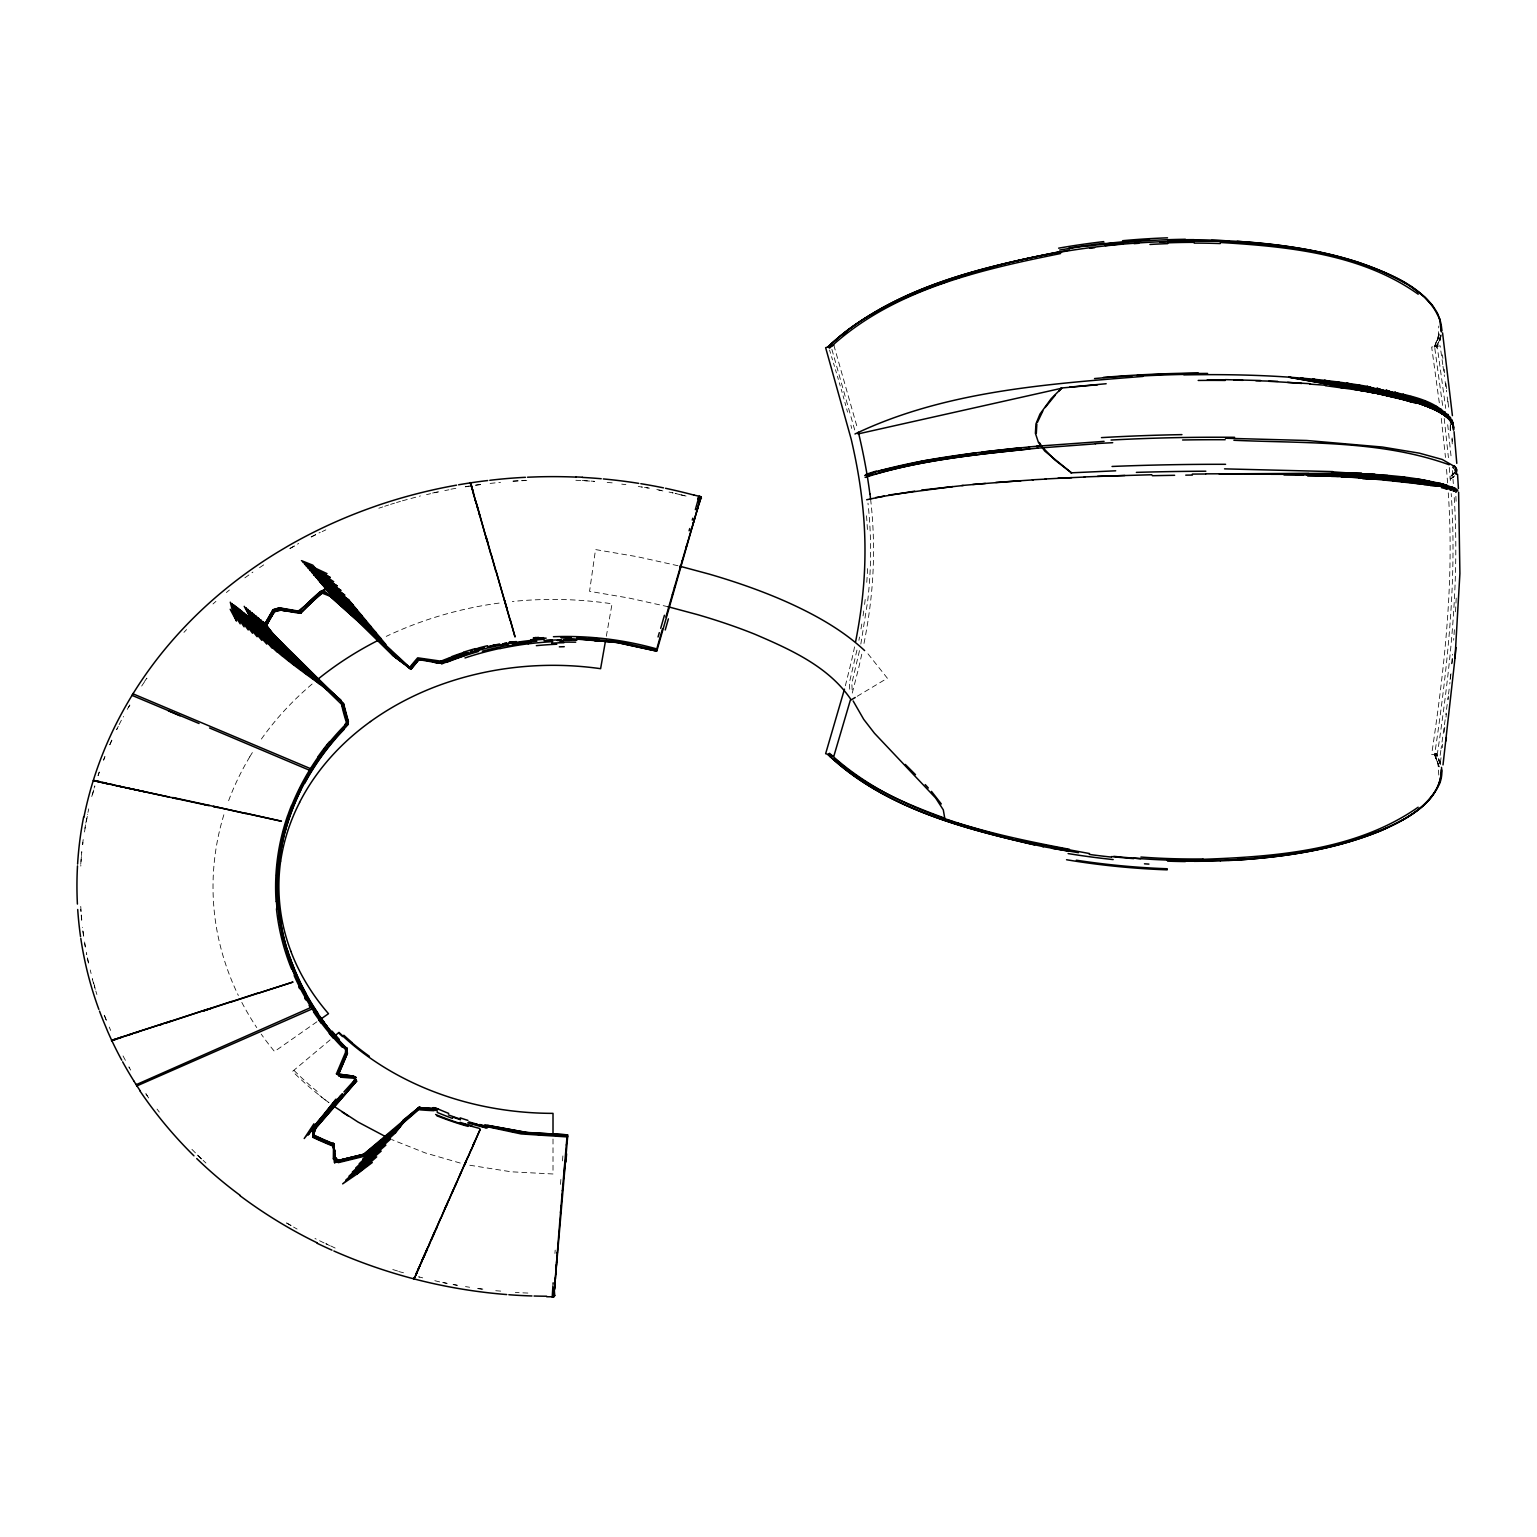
<?xml version="1.0" encoding="UTF-8"?>
<svg xmlns="http://www.w3.org/2000/svg" width="1537" height="1537" viewBox="0 0 1537 1537"><rect width="100%" height="100%" fill="white"/><g stroke="black" fill="none" stroke-linecap="round" stroke-linejoin="round"><path stroke-width="0.75" stroke-dasharray="5 3.75" d="M1450.236 425.442L1450.217 432.32L1450.448 426.037M1456.211 598.085L1455.52 612.129M1438.805 775.071L1437.883 762.928L1434.617 754.763C1447.431 668.403 1457.21 580.967 1451.197 493.588M80.731 864.274L81.768 851.69A353.664 353.664 0 0 0 80.808 866.08M1454.405 629.69L1453.637 640.218M554.934 1253.481L555.184 1250.119M560.448 1184.393L560.947 1178.668M562.465 1160.915L562.984 1154.767M1451.62 663.869L1452.465 654.262M1450.601 674.647L1449.891 681.832M1452.138 663.484L1452.676 658.355M1447.988 699.758L1448.373 696.203M1446.01 717.145L1446.413 713.725M1450.986 673.725L1449.775 683.965M864.601 604.444L864.985 601.198A445.038 445.038 89.4 0 0 865.331 597.931M1442.244 747.674L1442.628 744.331M1449.16 689.076L1447.854 699.316M1444.799 727.27L1443.954 733.937M1441.014 757.722L1440.15 764.523M82.556 844.505L83.248 839.125A353.664 353.664 0 0 0 82.748 844.524M1447.201 704.426L1445.837 714.667M1445.145 719.777L1441.091 748.73M863.756 610.957L862.833 617.49M1440.861 750.44L1440.131 755.532L1431.658 754.34C1444.646 667.404 1454.482 579.353 1448.161 491.379M1440.63 763.274L1437.172 755.109C1450.025 669.69 1459.823 583.176 1454.156 496.682M861.815 624.003L860.72 630.516M1439.093 333.702L1434.367 347.151L1436.096 348.111L1441.072 334.72M84.881 828.405L85.515 824.85M606.327 636.241L612.053 603.81A399.044 399.044 0 0 0 578.949 600.275A400.734 400.734 0 0 0 512.321 601.505M858.914 640.314L859.529 637.048M85.822 823.063L87.59 814.187M864.005 643.427L864.985 638.278A548.671 548.671 0 0 0 867.675 622.85A519.372 519.372 0 0 0 869.193 612.552A493.012 493.012 0 0 0 870.518 602.235A447.747 447.747 0 0 0 870.595 499.122M860.835 644.08L867.636 601.486A462.406 462.406 89.3 0 0 868.962 588.383A436.527 436.508 89.2 0 0 870.538 558.892L870.614 549.055A443.252 443.232 89.3 0 0 867.982 503.156M856.935 650.093L849.365 682.793L849.827 690.881M1439.093 334.509L1437.422 340.83L1439.016 334.951M859.49 650.631L851.825 683.427L852.247 691.516M87.955 812.401L88.743 808.865M1440.957 335.373L1437.422 345.71L1435.673 344.768L1438.286 338.198L1434.367 347.151L1435.673 344.768M845.35 685.771L851.229 662.063A658.105 658.105 0 0 0 854.572 646.846M852.266 693.072L858.376 669.133A701.506 701.506 0 0 0 861.873 653.705M91.759 796.512L94.718 786.003M1441.187 335.931L1437.191 346.248L1445.721 408.362M1440.361 338.102L1436.096 348.111M97.984 775.551L99.156 772.093M103.498 760.047L104.823 756.627M109.723 744.734L111.951 739.681M1442.609 405.441L1434.578 346.632L1438.382 336.276L1438.766 326.055M118.291 726.329L116.639 729.633A384.346 384.346 0 0 1 118.445 726.386M119.098 724.657L121.634 719.719A384.346 384.346 0 0 1 123.556 716.511M129.723 705.06L126.956 709.902A384.346 384.346 0 0 1 129.896 705.137M144.67 681.275L146.803 678.163M1455.155 471.648L1449.583 477.238L1450.678 478.872L1453.925 476.662M1454.636 472.877L1449.583 477.238L1454.252 473.723M330.09 1039.896L292.568 1071.366A310.724 310.724 0 0 0 307.419 1085.353A309.052 309.052 0 0 0 312.607 1089.829L323.327 1098.494A324.864 324.864 0 0 0 328.86 1102.682M244.863 577.854L252.913 572.071M316.929 1021.778L274.527 1051.481A281.463 281.463 0 0 1 261.213 1034.132M1450.678 478.872L1454.943 475.663L1452.446 477.776L1453.368 477.066L1452.254 475.433M857.223 696.28L887.349 678.201L867.905 653.744M289.917 548.421L298.678 543.483M1434.386 754.264L1439.016 766.387L1434.386 754.264L1436.115 753.303L1440.938 765.964L1436.115 753.303L1440.361 763.332M1437.383 755.608L1435.654 756.569L1439.112 766.925M311.166 536.855L320.234 532.34M322.155 531.61L325.825 529.862M378.832 508.228L382.732 506.922M384.692 506.269L388.611 505.001M390.571 504.367L394.529 503.156M396.508 502.541L400.465 501.369M402.444 500.793L420.446 495.932M426.537 494.626L430.591 493.684M432.569 493.031L438.66 491.686M434.644 492.762L438.698 491.859M444.808 490.591L448.9 489.784M450.917 489.208L457.065 488.074M465.288 486.691L469.419 486.019M465.308 486.864L469.438 486.192M1434.578 346.632L1437.191 346.248M475.625 485.289L481.83 484.424M475.605 485.096L481.811 484.251M490.13 483.406L500.543 482.311M513.051 481.062L525.596 480.293M513.051 481.254L529.785 480.293M575.856 480.274L594.685 481.369L582.158 480.389M527.883 1293.059L515.318 1292.502M500.735 1291.118L492.397 1290.446M607.192 482.464L613.474 482.945M621.736 484.117L625.886 484.655M477.892 1288.448L484.097 1289.274M477.873 1288.64L482.003 1289.178M1434.617 754.763L1437.172 755.109M465.5 1286.603L469.63 1287.237M638.278 486.46L642.389 487.133L638.316 486.288M644.503 487.306L650.67 488.382L646.501 487.825M453.184 1284.452L457.277 1285.182M453.146 1284.625L457.238 1285.355M656.818 489.534L662.947 490.764M658.797 490.111L662.87 490.937M442.963 1282.434L447.036 1283.28M442.925 1282.607L446.998 1283.453M469.803 1165.238L511.091 1171.79L553.013 1173.98L553.013 1138.994M434.817 1280.705L440.888 1282.204M669.037 492.051L673.11 492.954L668.979 492.224M679.181 494.376L675.127 493.415L687.173 496.509M460.255 1163.067L425.192 1152.904L391.666 1139.551M677.971 565.731L637.548 556.759L595.53 549.574L589.555 591.322L629.382 598.124L667.846 606.673M681.198 494.837L687.25 496.355M422.694 1277.862L418.679 1276.844L422.656 1278.035M398.659 1271.522L404.673 1273.078M392.78 1269.543L398.717 1271.349M335.143 1248.044L325.998 1243.644M325.902 1243.798L329.59 1245.527M324.057 1242.933L314.951 1238.476M293.567 1227.064L297.083 1229.043M286.593 1223.068L291.819 1226.084M286.689 1222.933L291.915 1225.95M203.115 1160.358L205.939 1163.029M197.37 1155.094L201.558 1159.148M145.823 1093.844L149.051 1098.494A388.361 388.361 0 0 1 146.015 1093.748M130.741 1070.117L128.877 1066.889A388.361 388.361 0 0 0 130.914 1070.04M104.209 1015.246L106.226 1020.357M95.832 991.058L96.908 994.535M831.882 349.36L855.033 431.109M833.842 345.191L857.127 427.113M829.577 350.052L830.556 353.337M831.536 356.603L832.535 359.869M833.515 363.135L834.495 366.402M835.475 369.668L836.435 372.934M837.415 376.2L838.376 379.466M94.257 985.832L95.294 989.328M839.317 382.732L840.278 385.998M841.219 389.264L842.142 392.531M843.064 395.797L843.986 399.063M92.278 978.819L93.738 984.083M844.889 402.329L845.792 405.595M846.676 408.861L847.54 412.127M850.902 425.192L851.709 428.439M88.377 962.95L86.533 954.074M84.631 943.391L85.227 946.946M1442.782 364.557L1440.131 345.844L1431.658 347.035L1439.362 403.155M1443.012 366.267L1444.434 376.488M1445.145 381.599L1446.528 391.839M82.806 930.865L83.517 936.244M1447.201 396.949L1448.507 407.171M1440.15 336.853L1440.611 340.445M1442.417 354.836L1442.878 358.428M1444.204 369.207L1444.646 372.819M1444.223 418.506L1448.43 457.68M1441.283 418.448L1445.491 457.469M1445.933 383.597L1446.759 390.782M1447.72 424.712L1451.178 457.43M1447.988 401.58L1448.373 405.172M1452.138 437.891L1452.484 441.311M1451.831 438.89L1452.465 445.884M81.595 920.106L80.75 909.308M1449.295 467.479L1450.332 480.524M1452.331 470.514L1453.33 483.598M1446.548 469.342L1447.585 482.906M1450.256 423.136L1450.601 428.592M1455.885 496.278L1456.211 503.291M867.56 568.613A445.038 445.038 89.4 0 1 866.561 584.905M867.406 529.516A431.686 431.666 89.4 0 0 866.81 519.737A444.808 444.789 89.2 0 0 866.292 513.224M317.198 1091.462A307.285 299.696 45.2 0 1 293.778 1070.175M328.899 1102.625A320.964 317.102 46.8 0 1 319.754 1095.612M499.102 603.08A400.734 400.734 0 0 0 479.429 606.231A391.839 391.839 0 0 0 453.607 611.995L447.248 613.705A379.408 379.408 0 0 0 409.995 626.097A369.898 369.898 0 0 0 392.089 633.667A361.387 361.387 0 0 0 386.248 636.376M312.107 684.042A307.842 307.842 0 0 0 277.505 718.355A293.144 293.144 0 0 0 269.916 727.635A282.155 282.155 0 0 0 259.33 741.987M249.743 756.838A282.155 282.155 0 0 1 252.836 751.843M249.762 756.857A266.535 266.535 0 0 0 231.549 793.169A254.201 254.201 0 0 0 227.457 803.928M223.864 814.783A254.201 254.201 0 0 0 220.771 825.753A244.46 244.46 0 0 0 216.294 926.696A248.014 248.014 0 0 0 224.248 959.837A254.566 254.566 0 0 0 232.049 981.413A260.099 260.099 0 0 0 236.698 991.999A266.727 266.727 0 0 0 238.35 995.476M241.828 1002.412A266.727 266.727 0 0 0 250.435 1017.686A281.463 281.463 0 0 0 256.756 1027.619M290.013 548.555A490.822 490.822 0 0 1 295.258 545.577M311.262 537.009A490.822 490.822 0 0 1 316.699 534.28M259.542 567.672A468.612 468.612 0 0 1 264.498 564.348M226.362 592.533A455.144 455.144 0 0 1 229.416 590.035M212.99 603.964A441.446 441.446 0 0 1 215.929 601.39M183.94 632.379A423.232 423.232 0 0 1 186.573 629.574M141.692 686.04A400.677 400.677 0 0 1 146.956 678.259M98.176 775.609A369.245 369.245 0 0 1 99.329 772.15M103.671 760.104A369.245 369.245 0 0 1 104.996 756.684M109.895 744.792A369.245 369.245 0 0 1 112.124 739.739M84.497 831.997A353.664 353.664 0 0 1 85.707 824.869M86.36 821.315A353.664 353.664 0 0 1 87.782 814.207M92.451 794.802A353.664 353.664 0 0 1 94.948 786.06M94.967 987.522A354.298 354.298 0 0 1 92.489 978.781M91.106 973.497A354.298 354.298 0 0 1 90.222 969.981M88.57 962.911A354.298 354.298 0 0 1 86.379 952.268M85.419 946.926A354.298 354.298 0 0 1 84.535 941.566M83.728 936.206A354.298 354.298 0 0 1 82.556 927.272M81.788 920.087A354.298 354.298 0 0 1 80.712 905.696M110.702 1030.462A369.034 369.034 0 0 1 109.242 1027.081M106.418 1020.299A369.034 369.034 0 0 1 104.401 1015.188M125.4 1060.319A388.361 388.361 0 0 1 122.768 1055.419M201.731 1158.994A416.834 416.834 0 0 1 190.722 1148.12M159.329 1112.077A416.834 416.834 0 0 1 157.024 1109.08"/><path stroke-width="1.5" d="M1441.418 770.075C1440.592 801.738 1407.412 818.625 1382.243 830.134C1336.441 849.192 1286.738 856.724 1237.516 860.028M402.867 1120.435L419.832 1106.717L363.769 1154.249L337.929 1160.589L335.45 1158.706L333.51 1143.336L333.356 1158.84L338.332 1162.644L364.365 1156.266L419.659 1108.811M1458.613 492.128L1459.9 573.57L1455.02 658.028L1455.942 647.48M1441.379 331.954L1439.554 318.639M333.164 1148.005L333.51 1143.336L335.45 1158.706M553.032 1284.336L553.147 1282.799M552.917 1285.797L552.225 1296.901L554.742 1295.48L554.357 1291.061M555.779 1272.502L554.454 1289.793M554.626 1287.449L554.723 1286.335M554.761 1285.931L554.991 1282.934M555.241 1279.61L555.376 1277.823M555.664 1274L556.778 1259.629M556.26 1266.411L556.432 1264.221M556.509 1263.126L557.355 1252.155M554.55 1288.582L554.646 1287.314M557.297 1253.078L557.95 1244.797M554.473 1289.428L553.685 1296.921M557.777 1246.795L559.718 1222.626M558.699 1235.248L558.949 1232.194M559.679 1223.106L560.832 1208.947M560.525 1212.827L561.139 1205.373M561.101 1205.68L562.062 1194.287M562.042 1194.518L562.369 1190.483M562.35 1190.675L566.308 1144.911M567.095 1136.016L566.308 1144.95M340.753 1095.439L313.836 1127.101L313.029 1136.631L315.508 1128.408L356.507 1081.203L353.702 1076.131L336.449 1073.825L345.46 1052.538L345.633 1049.521L342.943 1046.774M1455.136 656.933L1443.012 764.907M419.774 1107.966L366.459 1154.94L334.566 1162.721L334.259 1154.71M1446.394 737.606L1445.952 740.93M1036.841 424.078L1036.303 433.434M113.738 1039.953L111.452 1040.664L114.449 1039.723M313.029 1134.46L313.721 1130.425M605.501 640.891L600.602 668.691A338.082 338.082 0 0 0 509.554 668.134L504.232 668.864A330.839 330.839 0 0 0 483.233 672.63A326.747 326.747 0 0 0 472.877 675.012A316.68 316.68 0 0 0 432.858 687.711A303.673 303.673 0 0 0 418.564 693.783A291.703 291.703 0 0 0 395.797 705.368A281.213 281.213 0 0 0 387.113 710.497A274.72 274.72 0 0 0 378.678 715.896A268.898 268.898 0 0 0 370.494 721.545M695.339 509.669L699.047 496.489L700.853 496.835L700.315 499.679L698.509 499.333L701.391 498.084L699.008 496.451L697.971 497.988M414.49 1277.401L413.914 1279.284L414.567 1277.266M414.26 1277.9L413.991 1278.515M93.603 780.412L94.18 780.527M844.466 689.152L825.638 753.687L833.842 756.185L850.422 699.911M656.491 650.017L654.743 649.421L656.491 650.017L662.447 629.017M570.15 638.604L615.761 642.274L656.683 651.112L657.24 649.075C623.58 639.526 588.402 635.396 553.435 636.721M576.971 637.74L619.142 641.774L657.067 650.151L698.49 505.212L700.103 496.509L693.994 495.048M665.905 616.99L672.438 594.3M674.416 587.441L680.334 567.115M672.361 594.512L674.493 587.153M680.199 567.576L682.159 560.909M699.642 501.638L700.853 496.835M686.174 547.23L686.943 544.578M681.986 561.447L693.61 522.004M699.047 503.675C701.391 500.966 699.047 494.338 700.968 497.181L699.95 499.89L698.24 499.237M689.095 530.803L689.767 528.517M694.59 518.68L692.822 524.674M696.664 511.744L698.067 506.999M697.721 508.132L694.167 520.14M697.971 507.344L699.181 503.233M692.265 520.082L692.822 518.161M285.978 825.023L286.939 821.815A219.119 211.837 -79.4 0 1 290.282 812.304M1037.36 422.464L1042.874 410.917M338.428 1074.536L347.42 1053.325L346.651 1047.562L347.343 1053.46L338.428 1074.536L336.449 1073.825L341.56 1077.264L353.587 1078.225L356.507 1081.203L353.164 1076.092L338.563 1074.152L341.08 1077.226M313.529 1134.287L316.065 1127.697L356.526 1081.164L353.702 1076.131M418.045 659.392A217.678 204.402 -85.8 0 0 410.706 668.403C379.562 644.579 357.103 608.095 321.099 591.13A361.387 347.804 67.7 0 0 305.921 605.098L297.832 611.438L278.946 607.96L273.106 609.766L264.479 624.579L286.9 648.48L343.596 703.792L348.38 721.621L343.885 728.692M699.201 499.698L698.663 500.889M423.712 1256.574L422.099 1260.263M428.189 1246.411L420.638 1263.548M423.674 1256.69L425.422 1252.713M426.268 1250.791L429.457 1244.298M434.529 1232.021L428.42 1246.622M423.943 1256.805L424.788 1254.903L418.717 1267.929M425.691 1252.847L427.478 1248.793L425.653 1252.943M433.684 1234.691L431.474 1239.706M429.13 1244.259L440.581 1218.284M433.645 1234.768L437.123 1226.891M418.141 1269.235L421.676 1261.954M435.97 1229.504L445.884 1206.276M418.775 1267.794L416.239 1273.539M419.601 1266.661L420.254 1265.201M440.831 1218.457L453.127 1189.965M417.872 1270.58L418.467 1269.216M446.172 1206.411L447.555 1203.26M444.539 1209.331L448.727 1199.878M418.41 1269.351L418.986 1268.044M416.162 1273.673L417.93 1270.446M448.996 1199.994L456.182 1183.067M417.43 1271.599L415.662 1275.537L416.104 1274.557M451.897 1193.461L467.651 1157.323M454.933 1186.622L460.966 1172.308M416.892 1272.809L415.336 1276.286M459.621 1176.055L465.942 1161.146M466.211 1161.28L464.539 1165.046L471.129 1149.561M467.92 1157.457L474.683 1141.588M471.398 1149.676L480.197 1129.33M472.896 1145.603L480.197 1129.349M415.067 1276.152L414.836 1277.401M414.759 1276.824L414.356 1278.457M348.399 721.679L346.248 726.271A255.603 245.132 -76.8 0 0 333.452 740.315M345.844 1048.311L346.997 1052.634L338.524 1072.115L339.35 1076.265M263.922 625.617L264.479 624.579L266.343 625.559A267.938 239.119 57.7 0 1 274.892 610.765L279.388 609.958L301.041 612.725L280.868 610.17L274.258 611.803L272.472 610.669M302.751 784.254L305.267 779.586M235.372 606.25L252.568 633.263L240.617 617.394L233.566 604.809L244.095 626.827L235.084 613.071L230.281 602.177L232.548 611.092L240.195 623.849L231.876 603.445L237.774 615.165L248.225 629.959L235.372 606.25L277.563 640.064L265.171 623.542L273.106 609.766L279.696 607.883L299.523 611.265L301.041 612.725M554.031 1296.728L554.742 1295.48L552.186 1296.844M306.574 777.261L307.9 774.936A233.221 225.074 -78.9 0 1 309.244 772.65A238.254 238.254 0 0 0 307.9 774.936M345.056 724.484L346.382 722.275A151.894 125.169 70.6 0 1 341.521 704.234L300.426 664.445M275.719 637.913L266.324 625.328A268.072 239.638 58 0 1 274.335 611.726L274.912 610.785L273.125 609.651M313.971 1123.758L304.211 1138.533L336.123 1099.147L308.188 1134.978C320.926 1113.288 343.961 1100.031 355.95 1077.571L355.374 1077.014M1045.16 407.536L1055.054 395.374M411.263 668.864L325.21 589.036L323.865 590.631L355.815 619.219L392.55 655.242L410.917 669.306L419.236 659.181L441.33 663.062M419.236 659.181L410.917 669.306L409.591 667.577A219.119 205.881 -85.7 0 1 417.68 657.817L440.523 661.102M402.387 1122.49L418.871 1107.485M395.547 1132.788L405.672 1119.858L359.197 1163.759L395.547 1132.788L352.3 1172.135L385.864 1145.123L345.787 1180.089L376.699 1156.881L357.199 1173.884L342.655 1183.874L381.214 1151.079L348.995 1176.17L390.648 1139.032L355.7 1168.005L400.542 1126.39L362.79 1159.398L385.729 1138.341L357.199 1173.884L372.3 1162.51M94.641 780.93L93.392 780.662M327.208 744.504L329.61 741.545M313.798 1128.427L316.584 1125.007M324.922 1114.728L327.688 1111.309M343.904 1091.942L354.97 1079.742L356.526 1081.164M304.403 609.382A358.621 345.076 68.1 0 1 320.599 594.262L323.865 590.631M1059.089 390.955L1061.548 388.285L1051.174 398.679L1039.953 414.106L1035.957 423.905L1035.4 433.3L1038.397 442.31L1044.757 451.071L1071.596 472.935L1054.728 459.851L1042.067 446.844M1060.607 253.528C979.376 269.859 891.883 290.032 829.538 348.111L828.078 346.766C893.247 286.362 984.814 266.093 1069.618 250.031M828.078 346.766C890.711 288.322 978.627 267.976 1060.28 251.588M1455.789 492.378L1457.768 490.322L1453.253 491.148L1456.826 489.438L1449.987 489.957L1455.52 488.555C1416.288 474.299 1373.194 475.01 1332.022 471.801M294.931 611.169L300.541 613.244L304.384 609.344M828.577 346.786C845.619 329.398 866.541 315.988 888.655 306.017M384.096 1139.724L387.286 1136.573M401.714 1122.413L404.923 1119.263L401.637 1122.298M136.659 1086.006L313.586 1008.31L312.837 1006.62L136.255 1084.661M1034.747 844.985C961.835 827.963 883.813 807.617 828.116 754.648L829.557 753.303C894.342 813.188 985.217 833.323 1069.445 849.308M829.903 756.569L831.344 755.224M393.414 1129.887L366.209 1153.826M333.644 1036.899L339.005 1032.403A249.859 249.859 0 0 0 342.982 1036.149L344.326 1037.379A251.05 251.05 0 0 0 351.204 1043.431A259.753 259.753 0 0 0 362.79 1052.691L364.288 1053.806A264.402 264.402 0 0 0 368.822 1057.11C422.156 1094.94 487.94 1113.345 553.013 1113.364L553.013 1134.344M381.618 1139.916L363.885 1154.21L337.929 1160.589L333.356 1158.84M843.39 334.547L846.58 332.011M1418.171 807.213C1356.076 850.633 1276.459 856.609 1202.991 859.317M320.791 1019.089L328.495 1013.69A224.479 224.479 0 0 1 322.501 1006.466A216.851 216.851 0 0 1 314.163 995.304A210.838 210.838 0 0 1 309.071 987.638A204.459 204.459 0 0 1 302.136 975.861A199.81 199.81 0 0 1 298.005 967.849A194.93 194.93 0 0 1 294.239 959.703A192.356 192.356 0 0 1 290.896 951.441M132.701 693.687L311.166 768.923L310.455 770.633L209.57 727.981M274.278 611.688L280.08 609.882L298.658 613.148L303.096 610.4M855.206 697.491L851.191 699.892C828.923 666.616 790.402 649.479 754.84 634.224A517.662 517.662 0 0 0 745.599 630.612A560.179 560.179 0 0 0 736.204 627.134A602.466 602.466 0 0 0 726.636 623.791A642.793 642.793 0 0 0 716.972 620.583A685.867 685.867 0 0 0 697.375 614.589L667.846 606.673M854.975 433.991C944.179 391.339 1045.679 384.135 1142.913 376.411M320.58 594.223L323.615 592.552M299.561 984.199L301.021 985.813A233.355 233.355 0 0 0 303.923 991.384M887.041 306.17C994.593 254.623 1116.323 236.66 1234.807 241.905C1284.836 245.055 1335.346 252.51 1381.974 271.646C1407.008 283.115 1440.457 299.292 1441.84 330.782M410.571 668.288L396.008 657.759L377.391 639.354M445.922 660.122L438.564 662.37M450.764 658.528L448.381 658.797M865.139 477.411C920.874 459.236 979.876 454.241 1037.878 448.112M941.067 283.692L946.869 281.674M954.688 278.985L960.683 277.044M128.301 1034.939L130.145 1034.343M132.067 1033.709L171.26 1021.01M118.157 1038.224L132.297 1033.959M136.409 1032.614L138.599 1031.923M159.041 1025.294L161.981 1024.334M164.997 1023.354L206.995 1009.444M211.011 1008.464L203.211 1011L258.754 992.729M118.003 1038.263L231.722 1001.452M115.909 1038.935L122.095 1037.264M115.102 1039.512L119.425 1038.128M231.837 1001.74L293.01 982.047L258.85 993.036M116.159 1039.185L113.507 1039.723L115.16 1039.185M115.256 1039.473L112.22 1040.434M364.192 1154.46L334.739 1161.3M964.66 275.738L970.788 273.874M833.842 345.191L825.638 347.689L851.229 439.313A658.105 658.105 0 0 1 854.572 454.529A579.776 579.776 0 0 1 857.512 469.746A524.77 524.77 0 0 1 859.221 479.871A495.221 495.221 0 0 1 860.72 489.996A469.688 469.688 0 0 1 862.564 505.173A444.789 444.789 0 0 1 863.909 520.351A429.38 429.38 0 0 1 864.87 540.582A423.809 423.809 0 0 1 864.947 555.741A429.38 429.38 0 0 1 864.236 575.972A444.789 444.789 0 0 1 863.064 591.13A479.909 479.909 0 0 1 859.99 616.433A524.77 524.77 0 0 1 857.492 631.63A579.776 579.776 0 0 1 855.59 641.774M470.399 651.265L472.647 650.593M874.995 474.088C925.447 459.832 977.839 454.241 1029.828 448.842M875.533 471.859C923.199 458.506 972.594 452.915 1021.682 447.651M137.004 1086.217L136.486 1084.45M878.299 471.052L923.372 460.908L976.187 452.819M475.433 648.998L479.429 647.903M478.218 649.363L481.888 648.383M866.657 499.756L884.371 496.086M857.973 433.934L1061.548 388.285M437.776 662.581L441.638 661.717M875.687 497.604L914.669 491.168M500.025 645.194L504.078 644.406A343.27 304.192 -49.8 0 1 512.224 642.869M888.809 495.029L952.709 486.576M509.227 642.101L511.552 641.717M513.973 641.909L509.323 642.677A319.907 319.907 0 0 1 513.973 641.909L516.298 641.563M1363.53 478.199L1420.515 479.621L1373.521 478.948L1425.106 480.351L1383.089 479.736L1429.448 481.119L1392.215 480.581L1433.521 481.888L1400.86 481.465L1440.841 483.463L1416.614 483.367L1444.05 484.289L1423.704 484.386L1446.97 485.116L1430.198 485.423L1451.889 486.806L1441.399 487.632L1446.029 488.785L1453.868 487.671C1405.337 482.695 1356.479 475.567 1307.372 475.509L1360.091 475.721M1089.944 248.322L1094.575 247.707M921.585 490.092L963.257 485.5M981.97 452.089L1029.636 446.883M1060.857 388.054L1097.495 384.769M1069.81 387.074L1106.16 383.731M961.759 485.519L985.428 483.463M1028.541 446.979L1041.759 445.788M972.767 484.462L1020.991 480.697M1036.649 446.23L1104.085 441.35M1036.822 448.208L1095.593 443.828M1134.095 243.653L1138.744 243.288M995.765 482.464L1033.383 479.851M544.175 639.296C508.67 641.659 473.511 649.671 440.658 663.331L418.832 659.642M470.764 484.347L470.207 482.541L470.975 485.096M1032.422 479.794L1045.967 479.083M1237.727 858.683L1241.896 858.434M1045.102 478.987L1071.75 477.661M1228.985 860.509C1280.628 857.684 1332.867 850.364 1381.014 830.652C1406.701 819.067 1441.13 801.872 1441.379 769.384M1057.975 478.257L1084.872 477.027M1070.886 472.839L1115.689 470.802M1159.647 242.097L1166.583 241.77M421.868 659.411L417.276 659.623L422.541 659.104M527.537 477.219L538.065 476.835A551.687 551.687 0 0 1 575.991 477.104M1084.238 476.931L1124.892 475.49M1220.397 860.874L1228.755 860.509M1097.552 476.336L1151.866 474.741M1211.732 861.123L1220.186 860.874M1446.029 488.785L1455.52 488.555M1211.579 861.143L1194.153 861.335M1183.99 374.894C1245.201 373.798 1306.738 376.027 1367.161 386.383C1394.155 394.509 1442.398 395.182 1453.464 426.325L1447.758 414.337L1453.464 426.325M1203.913 859.971L1182.28 859.932M1308.928 473.53L1205.719 473.838M1192.309 474.088L1205.7 473.992M1245.431 473.934L1361.782 473.415L1219.072 473.819M1315.538 474.318L1343.838 474.203M1207.217 379.946L1225.162 380.023M1316.633 474.722L1345.298 474.702M605.962 640.583L606.961 640.583M447.997 659.7L448.977 658.451M297.39 979.434L298.389 979.434M337.66 1039.492L338.659 1039.492M472.339 1123.528L521.101 1133.922L567.595 1136.938L567.595 1134.844L528.171 1132.673L487.671 1125.468M1271.118 474.299L1375.192 474.472L1245.181 474.107L1251.618 474.184M1307.199 475.125L1381.609 475.048L1307.545 474.702M1224.547 468.862L1332.848 471.609M567.595 1134.844L525.52 1132.346L484.827 1124.757M1295.614 474.645L1283.664 474.587L1387.834 475.625L1307.391 475.202M1374.462 475.778L1386.451 475.817M546.692 1296.748L553.013 1296.786L554.55 1288.102L567.71 1136.016L528.632 1133.826L487.095 1126.41M1194.134 240.041C1249.504 240.252 1305.432 245.613 1358.42 262.385C1389.563 273.682 1427.969 287.285 1440.342 321.233M1225.45 438.237L1306.681 440.485L1382.359 447.036L1419.381 453.165L1442.244 459.467L1455.27 466.941L1456.942 469.88L1456.135 474.299L1456.288 468.189M1409.006 482.387L1437.326 482.676M1233.884 440.274C1305.643 443.482 1380.745 440.12 1449.199 464.77M1307.372 475.509L1399.631 476.873L1331.234 476.316L1338.4 476.432M1368.353 478.833L1362.416 478.391L1415.654 478.91L1341.455 477.066L1405.202 477.527L1342.224 476.681M1359.208 477.776L1366.297 477.873L1359.246 477.853M1225.335 379.639L1260.571 380.523M1234.038 380.139L1242.837 380.331M1362.416 478.391L1376.46 478.737M1211.732 240.252L1229.004 240.867M1386.566 480.063L1396.153 480.351M1166.948 860.163C1227.026 862.103 1287.852 858.126 1346.009 842.161C1380.629 831.017 1422.359 818.472 1439.727 783.39A80.846 49.011 -6.6 0 0 1441.86 771.401L1441.514 767.347M1424.184 481.83L1431.331 482.061M1401.667 481.715L1406.432 481.869M1255.883 380.753L1277.65 381.349M577.297 638.758L618.393 642.677L656.683 651.112M1220.34 242.481C1288.16 246.535 1361.206 253.739 1418.209 294.201M1221.223 241.789L1227.871 242.097M576.01 476.931L582.331 477.219M1268.755 381.291L1310.465 383.731M1237.208 241.328C1294.961 245.593 1354.673 254.162 1405.759 283.154M1287.583 382.386L1301.82 383.443M538.43 1134.709L542.234 1134.998M1247.621 243.307L1251.925 243.691M594.819 638.7L598.623 639.046M1309.793 384.116L1326.085 385.268M596.414 639.181L598.911 639.43A331.896 331.896 0 0 0 588.882 638.585M1325.278 385.672L1375.538 392.435M523.252 1133.096L527.037 1133.576M1405.318 477.949L1408.814 478.391M1340.149 387.439L1345.547 388.169M1089.541 853.554L1014.17 839.721L945.005 819.663L943.295 809.865L935.687 798.03L874.457 733.245L863.717 719.354L853.15 700.968M1078.417 852.689L1042.778 846.58M1354.347 389.437L1365.605 391.282M511.936 1131.443L515.702 1132.039M1069.137 851.267L1051.519 848.232M1063.777 849.077L1068.1 849.807M1359.726 390.36L1380.476 394.068M1367.815 391.647L1374.251 392.838M1360.879 390.34L1372.522 392.607M1377.19 393.51L1405.971 400.312M1376.326 393.241L1392.291 396.661L1378.555 393.722M432.934 1108.849L436.873 1109.618M1043.373 846.695C967.503 829.846 886.157 809.48 828.116 754.648M470.514 482.695L470.514 483.559M1364.818 390.801L1373.982 392.761M93.546 780.7L94.718 780.642M93.968 780.796L98.714 781.507M94.564 780.604L96.062 780.93M246.054 813.304L281.463 821.219L213.489 806.31M98.868 781.545L100.001 781.776L96.754 781.084M95.121 781.046L98.656 781.795M97.772 781.603L99.79 782.045M204.767 804.735L99.943 782.083M209.109 805.369L245.978 813.611M213.432 806.598L217.889 807.559M1390.908 396.527L1395.538 397.526L1386.259 395.336M102.422 782.314L103.863 782.621M103.997 782.64L105.534 782.967M172.701 797.511L209.147 805.369M204.709 804.735L209.09 805.676M98.81 781.833L103.786 782.909M105.323 783.236L112.585 784.504M169.032 797.031L112.393 784.773M172.624 797.799L176.39 798.625M105.477 783.274L107.09 783.62M116.62 785.676L123.421 787.155M125.88 787.693L130.914 788.788M133.642 789.365L139.425 790.633M142.403 791.267L145.439 791.92M679.7 566.173L709.133 574.089A738.317 738.317 0 0 1 724.734 578.796A708.884 708.884 0 0 1 735.089 582.139A659.104 659.104 0 0 1 745.368 585.635A627.576 627.576 0 0 1 755.551 589.305A559.699 559.699 0 0 1 770.594 595.107L775.532 597.125A475.817 475.817 0 0 1 790.076 603.445C816.839 615.722 842.968 630.381 864.62 650.574M1380.38 393.664L1394.059 397.122M433.127 1107.601L437.488 1108.734A330.666 287.746 63.2 0 0 448.708 1113.403M1397.863 398.025L1401.417 398.967M1414.981 402.041L1346.566 383.116L1414.981 402.041L1357.075 384.692L1419.65 403.578C1431.619 408.304 1446.086 412.55 1452.849 424.462L1444.453 411.589L1451.869 422.579L1440.457 408.9L1450.544 420.735L1435.769 406.268L1448.872 418.909L1430.428 403.712L1446.855 417.084L1424.453 401.234L1444.53 415.297L1417.882 398.813L1441.86 413.53L1410.716 396.508L1438.901 411.801L1403.012 394.279L1435.635 410.091L1394.789 392.146L1432.061 408.419L1386.047 390.11L1428.2 406.767L1376.845 388.189L1424.069 405.153L1367.161 386.383L1419.65 403.578M1388.122 395.316L1406.028 400.273M1404.107 399.889L1410.851 401.772L1394.827 396.853M1403.185 399.447L1406.586 400.427M654.147 649.286L657.067 650.151M1408.276 400.907L1411.504 401.906M957.282 823.217L962.988 825.042M1413.099 402.406L1416.153 403.424M947.964 820.066L953.536 821.968M434.03 1107.639L438.391 1109.138M944.602 818.145C905.427 803.793 865.715 786.944 834.572 758.433M433.934 1109.752L437.565 1111.059M1406.509 399.87L1413.156 402.291M342.713 606.193L332.28 597.067L321.829 592.994A358.505 345.249 67.5 0 0 303 610.304M199.041 723.504L132.393 695.512M699.911 499.775L698.221 499.006L701.391 498.084L700.353 499.602L699.412 496.374M387.324 1137.553L358.006 1122.029L332.588 1105.41A325.594 322.405 48 0 0 334.509 1106.736M313.606 1134.575L313.836 1127.101M327.035 573.647L302.962 562.369L330.282 577.585L301.463 560.64L312.779 565.155L362.156 623.234L396.508 657.298M1410.025 285.824L1424.568 297.083L1432.695 306.055M313.567 574.569L348.88 600.064L385.96 644.675L326.766 589.689L375.912 632.61L322.098 584.329L366.363 621.14L313.567 574.569L353.03 605.078L311.627 572.321L344.845 595.203L307.938 568.075L337.256 586.039L304.537 564.194L317.429 570.65L333.702 581.716L306.209 566.096L340.983 590.535L309.744 570.15L348.88 600.064M392.531 655.223L409.591 667.577M335.143 696.511L340.388 700.469L324.345 686.098M346.421 719.796L347.496 723.389L340.695 700.065C306.036 672.149 265.267 650.093 241.405 611.092L261.866 640.353L246.785 622.216L237.274 607.787L243.634 619.738L257.102 636.721L239.292 609.401L250.108 624.81L266.823 644.118L243.614 612.86L271.972 648.038M132.316 695.051L133.123 693.398M293.164 659.123L299.561 664.099M288.495 655.511L295.066 661.121M273.913 644.176L276.718 646.366M268.898 633.916L271.972 636.376M244.229 606.327L250.838 618.662L268.86 639.469L294.528 665.156L256.141 622.908L249.782 610.9L258.927 625.136L281.79 649.536L313.317 679.392L264.787 629.824L255.968 615.991L267.841 632.283L295.892 660.526L333.606 694.724L274.239 637.394L262.769 621.563L265.171 623.542M347.938 610.746L356.642 618.354M347.669 610.266L356.584 618.277M326.862 593.282L356.392 619.776M340.695 700.065L300.849 664.368L270.992 634.8L258.178 617.797L267.841 632.283L319.927 684.388L286.362 653.11L261.809 627.442L251.78 612.533L258.927 625.136L300.618 669.767L273.048 642.716L253.432 620.737L245.997 607.787L250.838 618.662L282.885 656.318L260.925 633.263L245.92 614.704L257.179 630.343L277.332 652.111L248.322 616.644L264.825 636.318L288.61 660.66L253.432 620.737L247.86 609.305L256.141 622.908L277.352 646.078L306.881 674.512L261.809 627.442L253.836 614.224L264.787 629.824L291.069 656.76L326.689 689.498L270.992 634.8L260.425 619.661L274.239 637.394L305.921 668.307L232.548 611.092L236.525 621.044L230.185 609.228M332.28 597.067L342.809 606.673M348.092 611.476L368.88 630.689M410.917 669.306L399.101 658.432L409.245 668.019M829.942 344.768L831.383 346.113M296.314 661.582L293.067 658.22L299.677 664.733M291.569 657.894L294.912 661.083M293.74 658.009L285.402 649.959L264.479 624.579M300.541 613.244L299.523 611.265A358.524 345.21 67.8 0 1 319.734 592.129L325.21 589.036L321.137 593.743A362.425 348.784 67.9 0 0 308.803 604.963A351.877 338.697 67.5 0 0 301.041 612.725M281.674 645.29L288.207 651.669M1454.213 465.826L1455.366 466.941M368.918 630.977L359.639 621.351M1452.696 467.171L1453.925 468.401M905.274 764.427L915.495 774.667M292.318 660.641L297.237 665.54M270.512 631.476L343.596 703.792M338.294 1160.512L335.373 1157.457L337.602 1160.877M275.623 642.043L278.869 645.559M925.216 784.6L928.348 788.001M270.646 638.912L273.644 642.332M931.46 791.382L941.297 803.966M393.376 654.608L396.008 657.759M262.769 621.563L277.563 640.064M269.743 630.65L275.507 637.893M1039.281 442.445L1041.145 445.384M304.922 993.229L305.94 995.073M1436.73 312.261L1438.286 315.431M297.832 611.438L298.658 613.148M293.567 967.465L294.95 970.827A228.879 219.311 -82.9 0 0 304.403 990.596A238.658 228.014 -84.3 0 0 317.698 1012.825M334.067 1148.043L332.165 1143.297L334.029 1149.292L334.566 1162.721M291.108 961.048L292.395 964.448M289.744 959.472L290.685 962.047A227.822 227.822 0 0 0 291.646 964.64M1454.771 469.63L1455.193 470.802M333.106 1145.449L335.143 1151.482M1450.313 417.142L1453.714 428.227L1452.119 419.985L1453.579 430.129L1453.137 422.848M470.898 483.752L471.187 485.788M471.225 484.866L471.648 486.307M510.38 620.122L515.049 636.971L495.99 570.861M510.092 620.199L491.206 554.357M471.475 485.692L471.705 486.46M504.539 600.198L506.826 608.018M471.148 485.634L473.53 492.801M471.417 486.537L472.82 490.361M495.702 570.995L486.864 539.276M472.186 489.208L473.627 494.222M472.877 491.629L490.918 554.434M472.781 490.226L473.127 491.398M486.019 536.355L487.671 542.1M473.588 494.088L475.874 502.08M476.643 503.675L486.557 539.276M474.914 498.699L476.393 503.886M476.931 505.75L478.026 509.612M479.256 513.858L479.89 516.105M313.779 1135.151L312.414 1130.137L313.606 1136.419M338.063 1071.52L338.909 1075.631M1442.571 332.876L1452.407 415.643M1441.053 324.595L1441.418 331.358M278.274 908.943L277.774 903.525A215.583 215.583 0 0 1 277.409 898.108M1454.06 431.686L1456.788 463.348M277.409 900.644L277.659 903.948A212.874 205.458 -80.2 0 0 285.402 946.485M1457.537 474.126L1458.421 488.535M869.98 493.973A447.747 447.747 0 0 1 870.595 499.122M869.884 493.973A493.012 493.012 0 0 0 868.463 483.675A519.372 519.372 0 0 0 866.83 473.377A548.671 548.671 0 0 0 864.985 463.098L864.005 457.949A633.955 633.955 0 0 0 860.758 442.522A701.506 701.506 0 0 0 858.376 432.243M1194.211 243.096A495.721 340.522 -1.4 0 1 1220.224 243.557M1185.392 240.483A505.596 348.111 -1.4 0 1 1211.713 240.637M1167.64 240.137A517.873 354.74 -1.4 0 1 1194.153 239.657M1167.697 242.827A514.434 352.069 -1.4 0 1 1194.23 242.346M1185.411 239.292A526.941 360.042 -1.4 0 0 1140.646 241.136A539.16 361.887 -1.5 0 0 1113.633 243.538M1122.567 240.713A533.147 362.367 -1.4 0 1 1167.524 237.832M1149.945 244.46A527.767 357.718 -1.4 0 1 1167.736 243.634M1104.238 243.749A536.644 362.348 -1.4 0 1 1149.484 239.81M1105.237 245.613A538.546 356.353 -1.6 0 1 1123.086 243.768M1086.582 246.343A539.314 355.201 -1.6 0 1 1113.537 243.077M1068.945 248.11A534.78 347.746 -1.7 0 1 1104.68 243.192M1058.609 248.168A530.476 346.613 -1.7 0 1 1103.72 241.616M1059.704 250.051A531.322 341.81 -1.8 0 1 1086.448 245.901M1111.059 440.043A536.355 143.729 -0.5 0 1 1234.614 437.315M1182.587 439.985A535.03 142.883 -0.5 0 1 1225.181 439.716M1101.453 437.622A538.776 142 -0.5 0 1 1181.934 434.625M1095.439 443.636A519.737 125.707 -0.7 0 1 1112.711 442.694M865.715 474.549A201.443 25.284 -4.8 0 1 876.378 471.071M864.659 475.567A202.5 29.626 -3.6 0 1 875.763 471.859M866.81 476.412A196.064 23.17 -5.5 0 1 873.631 474.126M1211.694 860.701A530.822 382.502 1.4 0 1 1185.392 860.854M1202.971 858.952A536.605 385.384 1.4 0 1 1176.573 858.799A548.478 392.569 1.4 0 1 1158.802 858.165A557.912 396.392 1.4 0 1 1140.934 857.05M1194.134 860.566A543.983 389.341 1.4 0 1 1167.697 860.105M1185.392 861.565A544.828 392.012 1.4 0 1 1167.601 861.143M1167.294 868.751A562.004 400.792 1.4 0 1 1076.323 860.201M1167.217 869.846A562.715 401.983 1.4 0 1 1066.544 859.74M1140.742 858.664A564.117 397.872 1.5 0 1 1113.768 856.34M1113.172 859.567A561.581 389.341 1.6 0 1 1068.119 853.573M1142.798 375.931A546.327 223.71 -0.9 0 1 1183.97 374.413M1148.927 864.101A562.215 399.044 1.4 0 1 1144.469 863.813M1152.366 475.721A540.39 97.215 -0.4 0 1 1174.633 475.298M1185.757 475.144A540.39 97.215 -0.4 0 1 1192.405 475.067M1094.536 378.563A538.046 217.332 -0.8 0 1 1132.173 375.777M1136.919 375.489A538.046 217.332 -0.8 0 1 1165.315 374.221M1179.475 373.798A538.046 217.332 -0.8 0 1 1207.582 373.433M1166.948 860.048A560.486 397.987 1.4 0 1 1133.806 858.146M1133.749 858.626A566.73 397.583 1.5 0 1 1111.578 856.57M1111.462 857.108A565.443 391.973 1.6 0 1 1089.33 854.438M1136.362 472.378A541.85 101.211 -0.4 0 1 1205.834 471.206M1112.039 466.46A537.7 108.013 -0.4 0 1 1225.585 464.308M1198.188 380.446A526.019 215.161 -0.8 0 1 1225.22 380.446M1103.432 377.391A541.946 220.291 -0.8 0 1 1198.264 373.011M303.154 991.73A227.457 211.626 34.2 0 1 300.253 986.139M318.313 1014.766A239.042 239.042 0 0 1 317.102 1013.017M315.911 1011.25A239.042 239.042 0 0 1 314.739 1009.482M313.586 1007.715A239.042 239.042 0 0 1 311.319 1004.141M309.11 1000.529A239.042 239.042 0 0 1 306.977 996.898M317.102 1015.515A228.629 212.221 34.8 0 1 315.892 1013.748M314.682 1011.98A228.629 212.221 34.8 0 1 313.51 1010.193M312.357 1008.406A228.629 212.221 34.8 0 1 310.071 1004.795M307.88 1001.163A228.629 212.221 34.8 0 1 305.748 997.494M338.371 1039.915A255.065 255.065 0 0 1 331.3 1031.769M339.158 1039.262A234.892 212.298 38 0 1 332.088 1031.173M322.847 1022.028A241.443 241.443 0 0 1 320.311 1018.57M311.934 1006.235A241.443 241.443 0 0 1 310.801 1004.449M307.515 999.012A241.443 241.443 0 0 1 306.459 997.186M301.425 987.964A241.443 241.443 0 0 1 300.464 986.082M333.491 1038.359A231.78 214.815 35.1 0 1 329.225 1033.383M321.156 1023.162A231.78 214.815 35.1 0 1 318.601 1019.684M310.205 1007.196A231.78 214.815 35.1 0 1 309.071 1005.39M305.786 999.895A231.78 214.815 35.1 0 1 304.71 998.051M299.677 988.714A231.78 214.815 35.1 0 1 298.716 986.831M335.047 1037.091A256.122 256.122 0 0 1 330.839 1032.153M277.621 903.545A209.57 202.711 -79.7 0 1 277.256 898.108M282.789 935.783A217.774 217.774 0 0 1 282.174 933.132M279.657 919.722A217.774 217.774 0 0 1 278.889 914.342A212.894 205.535 -80.1 0 0 279.542 919.741M282.674 935.822A212.894 205.535 -80.1 0 1 282.059 933.151M294.758 972.325A227.822 227.822 0 0 1 292.645 967.215M295.085 972.172A225.901 216.486 -82.9 0 1 292.991 967.061M291.992 964.506A225.901 216.486 -82.9 0 1 291.012 961.912M281.943 841.354A219.33 219.33 0 0 1 282.904 837.089M283.423 834.975A219.33 219.33 0 0 1 284.518 830.729M285.094 828.616A219.33 219.33 0 0 1 286.324 824.408M282.174 841.431A239.945 223.71 45.2 0 1 283.135 837.165M283.634 835.033A239.945 223.71 45.2 0 1 284.729 830.806M285.306 828.693A239.945 223.71 45.2 0 1 286.516 824.466M279.926 852.074A217.293 217.293 0 0 0 278.965 858.53A234.085 218.12 45.5 0 1 280.08 852.113A231.645 215.372 46.9 0 0 279.6 854.265M281.079 845.638A217.293 217.293 0 0 0 280.675 847.79A234.085 218.12 45.5 0 1 281.233 845.677M277.39 875.859A214.085 214.085 0 0 1 278.005 867.175A211.952 211.952 0 0 1 278.216 865.024M278.005 867.195A225.439 210.223 45 0 1 278.216 865.024M276.641 875.763A223.73 208.974 44.1 0 1 277.294 867.079M285.133 826.349A221.405 221.405 0 0 1 285.748 824.235M285.382 826.426A243.153 226.765 45.3 0 1 285.997 824.312M283.942 830.576A222.519 222.519 0 0 0 283.384 832.708A242.769 226.439 45.1 0 1 283.999 830.595M279.004 854.13A217.024 217.024 0 0 1 279.331 851.978M324.345 750.383A255.757 255.757 0 0 1 325.998 748.231M324.153 750.229A251.472 241.847 -77.7 0 1 325.825 748.077M316.468 761.353A244.46 244.46 0 0 1 322.712 752.534M316.391 761.276A240.195 231.511 -78.5 0 1 322.636 752.477M314.97 763.582A238.254 238.254 0 0 0 313.49 765.829A233.221 225.074 -78.9 0 1 314.97 763.582M295.853 798.548A230.646 230.646 0 0 1 298.044 793.745M299.177 791.363A230.646 230.646 0 0 1 301.521 786.617M295.7 798.471A224.421 217.063 -79.5 0 1 297.89 793.668M299.023 791.286A224.421 217.063 -79.5 0 1 301.386 786.541M292.798 805.83A225.478 225.478 0 0 1 293.798 803.39M292.587 805.734A218.907 211.991 -79.7 0 1 293.586 803.294M288.303 818.126A223.749 223.749 0 0 1 289.148 815.647M290.013 813.169A223.749 223.749 0 0 1 290.916 810.71M287.957 817.991A217.101 210.454 -79.8 0 1 288.802 815.513M289.667 813.054A217.101 210.454 -79.8 0 1 290.57 810.575M323.865 750.018A254.777 254.777 0 0 1 325.517 747.866A250.531 240.944 -77.7 0 0 323.731 749.902M588.383 639.642A308.649 206.189 -21.4 0 1 595.895 640.218M561.139 637.855A337.314 337.314 0 0 1 571.226 637.855M565.981 638.643A333.894 256.775 -30.5 0 1 571.015 638.681M566.327 637.259A339.062 267.841 -33 0 0 561.274 637.298A335.642 335.642 0 0 1 571.245 637.259M533.454 639.43A331.896 331.896 0 0 1 543.502 638.585M538.565 638.028A343.808 290.243 -41 0 1 543.598 637.663M533.55 637.855A345.46 294.893 -42.7 0 1 538.603 637.413M533.397 638.835A335.642 335.642 0 0 1 535.913 638.604M596.471 638.604A335.642 335.642 0 0 1 598.969 638.835M595.107 641.025A295.719 184.92 -18.3 0 1 597.605 641.256M565.635 639.411A333.894 254.95 -29.9 0 1 570.65 639.43M559.334 646.846A343.001 271.012 -32.9 0 1 564.252 646.693M533.473 637.817A348.784 296.699 -42.1 0 1 535.99 637.586M342.597 1036.572A240.963 232.952 44.1 0 1 338.62 1032.806M351.992 1042.509A245.843 237.159 44 0 1 343.808 1035.246M369.38 1056.303A257.236 250.781 44.5 0 1 351.839 1042.682M348.034 1115.843A330.801 328.591 51 0 1 342.175 1112.019M378.544 640.16A361.387 361.387 0 0 0 374.74 642.101A352.934 352.934 0 0 0 358.006 651.4A343.654 343.654 0 0 0 341.944 661.506A334.336 334.336 0 0 0 326.632 672.399A325.786 325.786 0 0 0 316.853 680.065M370.513 721.545A256.141 256.141 0 0 0 347.727 740.008A243.211 243.211 0 0 0 340.753 746.636A233.182 233.182 0 0 0 324.787 764.12A223.019 223.019 0 0 0 319.004 771.459A216.121 216.121 0 0 0 311.012 782.775A210.012 210.012 0 0 0 306.151 790.537A204.229 204.229 0 0 0 299.561 802.429M280.656 861.143A189.416 189.416 0 0 1 299.619 802.468M290.954 951.403A181.654 181.654 0 0 1 280.618 861.143M563.714 1178.495A512.858 27.954 -85 0 1 564.751 1166.352M565.885 1162.03A602.523 23.132 -85 0 1 566.596 1153.864M180.002 715.819A145.65 1.037 22.8 0 1 168.34 710.824M660.699 628.326A541.255 22.824 -74.1 0 1 664.426 615.28M665.233 629.978A543.214 35.87 -74.1 0 1 668.403 618.854M658.067 636.971A583.695 45.322 -74.1 0 1 659.296 632.629M564.463 640.16A333.702 254.047 -29.9 0 1 576.836 640.295M557.297 640.526A339.85 267.803 -32.7 0 1 569.727 640.372M551.687 643.138A338.39 266.746 -33 0 1 563.964 642.735M536.355 645.674A343.385 279.35 -36.1 0 1 556.778 644.234M544.002 640.679A343.885 281.828 -37.2 0 1 552.244 640.218M528.152 643.849A346.036 288.111 -38.8 0 1 552.782 641.659M524.501 642.581A346.209 295.738 -42.8 0 1 536.836 641.217M500.005 648.614A347.035 300.176 -44.7 0 1 528.325 643.753M512.244 643.753A345.229 300.983 -46.5 0 1 524.52 641.947M487.556 646.712A342.136 306.747 -52.3 0 1 499.679 643.984M465 657.951A335.738 301.636 -53.1 0 1 500.351 648.326M479.41 647.788A339.446 307.803 -55.3 0 1 487.421 645.732M463.502 652.207A333.836 306.074 -58.6 0 1 475.356 648.614M451.916 656.53A330.071 304.345 -60.5 0 1 463.578 652.495M441.619 663.984A324.999 299.292 -60.4 0 1 464.462 655.492M440.6 661.333A323.558 299.773 -62.1 0 1 452.012 656.856M266.785 625.002A267.323 238.485 57.7 0 1 274.355 611.86M348.265 721.718A149.281 122.172 70.6 0 1 343.5 704.061M329.917 741.814A256.929 246.266 -76.2 0 1 345.325 724.772M304.672 783.332A242.02 232.375 -77.2 0 1 344.326 729.153M333.606 740.431A241.693 232.433 -77.8 0 0 309.705 773.764A221.616 214.027 -79.2 0 0 285.479 830.46M318.082 756.588A245.286 236.237 -78.1 0 1 327.189 744.484M291.684 805.638A231.549 223.326 -78.6 0 1 318.351 756.8M300.656 789.518A226.458 218.965 -79.5 0 1 304.038 782.967M279.676 858.549A215.295 208.263 -79.5 0 1 300.925 789.653M287.65 815.859A221.808 214.565 -79.4 0 1 291.473 805.542M276.103 901.566A211.587 205.017 -79.6 0 1 287.573 815.84M285.286 830.403A210.166 203.556 -79.6 0 0 280.695 851.421A207.207 200.675 -79.6 0 0 277.851 879.836M278.485 872.805A207.38 200.578 -79.6 0 1 279.907 858.568M280.944 922.738A208.167 201.232 -79.7 0 1 278.331 872.805M278.043 890.519A207.053 200.137 -79.7 0 1 278.12 879.836M289.571 957.34A211.683 204.498 -79.9 0 1 277.563 890.538M277.044 908.732A210.588 203.499 -80 0 1 276.429 901.527M291.492 968.752A216.698 209.359 -80.1 0 1 276.449 908.809M287.534 950.788A213.643 206.112 -80.3 0 1 280.791 922.757M291.204 961.009A218.696 210.338 -81.5 0 1 287.726 950.711M293.663 967.407A220.886 212.183 -81.8 0 1 289.878 957.224M292.549 964.391A224.594 215.43 -82.6 0 0 296.699 974.496A226.938 217.62 -82.7 0 0 299.657 981.182M294.777 975.342A225.747 216.755 -82.4 0 1 291.915 968.56M313.99 1011.5A235.91 226.246 -83 0 1 294.182 975.63M306.343 994.285A231.146 221.386 -83.3 0 1 299.581 981.24M324.441 1022.528A242.231 231.376 -84.5 0 1 305.997 994.516M342.405 1047.35A256.621 244.421 -86.3 0 1 313.49 1011.865M346.094 1048.176A256.295 243.787 -86.4 0 1 316.968 1013.383M346.786 1048.426A259.619 246.227 -87.9 0 1 324.249 1022.701M333.26 1144.047A362.982 337.583 44.5 0 1 313.298 1135.286M332.895 1146.083A366.229 340.676 44.3 0 1 312.76 1137.265M333.798 1143.835A363.827 337.948 44.2 0 1 313.798 1135.055M433.223 1108.6A309.513 266.17 36.9 0 1 419.044 1107.677M434.049 1110.694A311.877 268.898 36.8 0 1 419.697 1109.791M434.126 1108.484A309.513 266.285 36.8 0 1 419.889 1107.581M452.512 1118.398A332.242 290.09 63.4 0 1 437.2 1112.423M468.132 1126.41A332.088 289.801 63.6 0 1 436.739 1115.708M459.928 1118.974A331.569 284.998 60.8 0 1 448.401 1114.863M460.543 1119.762A334.278 285.267 59.1 0 1 452.8 1117.034M467.901 1120.377A333.76 279.465 56.5 0 1 460.139 1117.86M472.07 1126.006A336.334 282.712 56.6 0 1 460.159 1122.356M479.563 1126.198A332.972 273.067 53.6 0 1 467.671 1122.855M476.777 1124.143A333.836 274.393 53.7 0 1 468.843 1121.856M484.789 1126.467A331.512 265.132 50.4 0 1 476.797 1124.373M487.671 1126.525A330.186 258.543 48.4 0 1 479.717 1124.508M563.695 639.469A332.953 256.16 -30.6 0 1 571.322 639.469M559.487 642.12A341.214 274.028 -34.8 0 1 563.272 642.024M533.531 639.315A347.439 297.967 -43.5 0 1 537.335 638.969M434.106 662.313A263.499 223.557 -8.8 0 1 437.603 663.081M409.726 668.403A216.948 204.056 -86.3 0 1 412.108 665.387M317.025 761.564A236.026 226.554 -77 0 1 318.966 758.721M343.385 729.307A236.026 226.554 -77 0 1 348.361 724.35M277.332 867.387A208.187 201.808 -79.5 0 1 277.64 864.082M288.937 959.03A216.217 208.571 -80.4 0 1 287.842 955.86M333.318 1035.919A258.466 245.613 -87.1 0 1 331.012 1033.248M326.574 1027.85A258.466 245.613 -87.1 0 1 324.403 1025.102M322.29 1022.336A258.466 245.613 -87.1 0 1 320.196 1019.55M349.898 1076.726A270.012 232.145 22.5 0 1 340.734 1075.9M332.05 1143.624A364.845 338.947 44.5 0 1 313.644 1135.478M431.993 1108.811A309.148 265.786 36.8 0 1 427.651 1108.561M485.846 1127.62A328.764 254.931 47.3 0 1 482.157 1126.698M693.994 495.106A532.955 532.782 12 0 0 675.761 490.572A543.291 543.253 8.9 0 0 665.559 488.286M638.758 483.367A543.291 543.253 8.9 0 0 620.045 480.735A551.687 551.687 0 0 0 603.311 478.929M640.833 483.694A543.291 543.253 8.9 0 1 663.504 487.863M582.312 477.411A551.687 551.687 0 0 1 601.217 478.737M560.486 642.216A336.315 257.601 -30.1 0 1 575.703 642.197M545.846 640.487A343.174 279.503 -36.1 0 1 561.139 639.834M525.443 477.315A555.568 555.568 0 0 0 506.518 478.583L500.236 479.16A539.026 539.026 0 0 0 489.784 480.312M538.469 638.7A344.634 289.571 -40.2 0 1 546.154 638.143M530.784 639.776A347.228 295.892 -42.3 0 1 538.45 639.046M456.547 485.154A539.026 539.026 0 0 0 377.852 505.366L372.012 507.441A518.257 518.257 0 0 0 348.88 516.259A502.08 502.08 0 0 0 288.418 545.808L278.005 551.994A466.998 466.998 0 0 0 219.791 593.839A432.838 432.838 0 0 0 162.653 652.015A406.978 406.978 0 0 0 135.967 689.056A395.566 395.566 0 0 0 130.03 698.682L127.168 703.543A383.789 383.789 0 0 0 109.242 738.432A374.452 374.452 0 0 0 98.791 764.177A363.923 363.923 0 0 0 83.939 817.146M458.602 484.789A539.026 539.026 0 0 1 487.69 480.543M508.151 646.001A346.075 299.235 -44.8 0 1 530.726 642.6M482.311 651.188A341.022 303.461 -50.6 0 1 508.19 645.309M446.595 662.37A329.283 300.868 -57.7 0 1 478.603 651.477M422.464 659.335A266.573 225.824 -8.3 0 1 438.468 662.601M311.262 769.71A248.014 238.101 -77 0 1 348.284 723.504M310.954 769.518A231.146 223.192 -79 0 0 307.438 775.417A224.44 216.909 -79.3 0 0 290.205 812.285M277.179 900.663A209.685 203.191 -79.6 0 1 285.786 824.966M99.521 1011.135A358.64 358.64 0 0 0 105.688 1026.582L107.801 1031.73A385.556 385.556 0 0 0 121.75 1060.203M98.868 1009.406A358.64 358.64 0 0 1 80.808 938.473M80.558 936.667A358.64 358.64 0 0 1 77.715 909.501M77.407 904.063A358.64 358.64 0 0 1 77.503 865.888M77.599 864.063A358.64 358.64 0 0 1 83.613 817.069M290.666 962.431A219.464 211.222 -81.3 0 1 285.421 946.465M313.106 1008.31A231.53 222.423 -82 0 1 289.993 962.7M134.065 1081.299A385.556 385.556 0 0 1 122.633 1061.836M140.194 1090.828A396.988 396.988 0 0 1 134.046 1081.299M345.959 1049.31A255.987 243.672 -86.3 0 1 312.703 1008.599M240.252 1195.44A429.015 429.015 0 0 1 196.736 1158.571M193.95 1155.843A429.015 429.015 0 0 1 139.982 1090.982M355.931 1077.303A272.529 233.528 21.9 0 1 339.35 1075.996M317.314 1242.914A480.889 480.889 0 0 1 240.041 1195.728M331.915 1145.142A365.518 339.908 44.1 0 1 313.356 1137.034M546.692 1296.229A533.377 533.377 0 0 1 534.05 1296.018M531.956 1295.96A533.377 533.377 0 0 1 508.843 1294.73M506.73 1294.557A533.377 533.377 0 0 1 333.856 1250.984M331.973 1250.157A533.377 533.377 0 0 1 317.122 1243.279M432.992 1109.407A311.953 268.149 36.5 0 1 419.793 1108.542M464.385 1124.757A332.434 290.224 63.6 0 1 435.605 1114.479M479.448 1128.389A334.528 277.621 54.9 0 1 464.654 1124.219M487.075 1128.1A332.78 262.808 48.9 0 1 479.659 1126.218M324.038 1115.036L312.261 1131.347L342.444 1093.825L324.038 1115.036M455.106 656.933L452.935 657.721A321.31 321.31 0 0 1 468.343 652.514L455.106 656.933M457.104 655.588L454.914 656.376A319.158 319.158 0 0 1 457.104 655.588M461.503 654.09L459.313 654.839A319.158 319.158 0 0 1 461.503 654.09M472.8 651.169L470.572 651.822A321.31 321.31 0 0 1 472.8 651.169M477.142 649.306L474.895 649.94A325.556 325.556 0 0 1 477.142 649.306M477.296 649.882L475.048 650.516A321.31 321.31 0 0 1 479.544 649.267L477.296 649.882M484.078 648.076L481.811 648.652A321.31 321.31 0 0 1 484.078 648.076M490.899 646.405L488.632 646.943A321.31 321.31 0 0 1 490.899 646.424M495.356 644.81L493.07 645.309A323.654 323.654 0 0 1 495.356 644.81M495.49 645.386L493.185 645.886A325.844 325.844 0 0 1 497.777 644.887L495.49 645.386M504.693 643.523L502.388 643.965A325.844 325.844 0 0 1 506.999 643.1L504.693 643.523M1303.107 474.933L1295.96 474.933L1303.03 474.991M1381.84 393.664L1288.794 377.18L1387.93 394.951L1410.063 400.542L1335.672 381.656L1404.876 399.082L1324.433 380.35L1399.458 397.66L1312.848 379.159L1393.809 396.277L1300.955 378.102L1387.93 394.951L1381.84 393.664M334.105 590.304L315.604 576.894L357.333 610.266L334.105 590.304M337.256 594.012L317.698 579.295L331.704 595.357L391.186 650.919L329.206 592.494L380.869 638.585L324.403 586.98L371.07 626.808L319.85 581.774L361.791 615.626L337.256 594.012M320.772 1018.243A247.745 247.745 0 0 0 327.227 1026.774A232.125 212.452 36.9 0 1 320.791 1018.224M283.423 938.454A217.774 217.774 0 0 0 284.095 941.105A212.894 205.535 -80.1 0 1 283.308 938.473M280.579 925.101A217.774 217.774 0 0 0 281.079 927.772A212.894 205.535 -80.1 0 1 280.445 925.12M287.131 951.634A221.674 221.674 0 0 0 287.957 954.246A218.273 210.089 -81.2 0 1 287.169 951.614M277.409 906.292A217.524 217.524 0 0 0 277.678 909.001A212.625 205.382 -80 0 1 277.275 906.311M282.328 836.954A222.519 222.519 0 0 0 281.847 839.106A242.769 226.439 45.1 0 1 282.385 836.973M277.621 864.966A210.588 210.588 0 0 0 277.409 867.137A222.827 207.937 44.8 0 1 277.64 864.966"/></g></svg>
